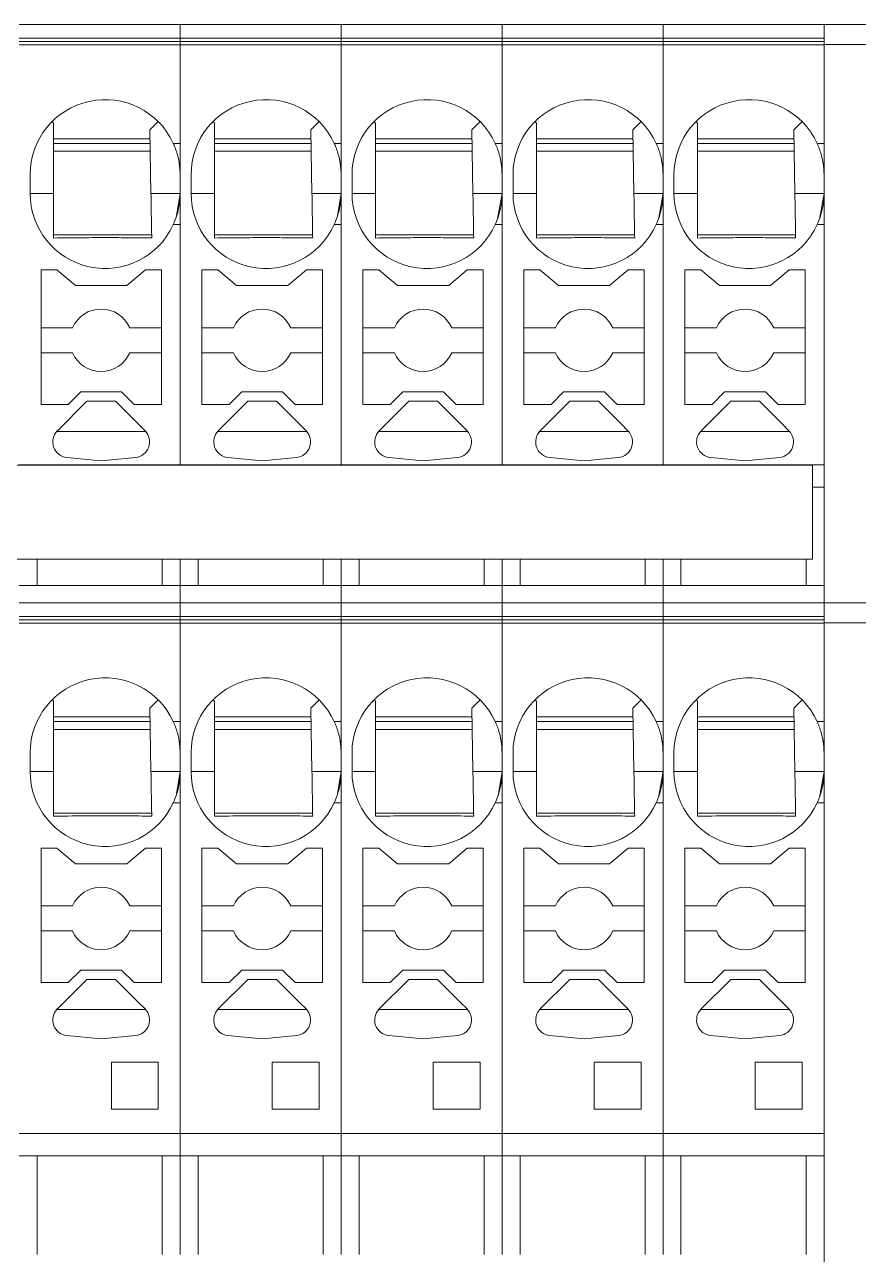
# Model space of a CAD drawing. Header units: millimetres. Extents: x 15 to 265, y 8 to 208.
# Drawn here: x 112.27 to 125.6, y 54.98 to 74.65 of the extents above; entities that cross this region are included whole.
import ezdxf

# ---------------------------------------------------------------- set-up
doc = ezdxf.new("R2010")
doc.units = ezdxf.units.MM

msp = doc.modelspace()

# ---------------------------------------------------------------- linework, layer by layer
at = {"color": 7, "linetype": 'Continuous', "lineweight": 15}
for p, q in [((114.755, 74.651), (112.18, 74.651)), ((117.33, 74.651), (114.755, 74.651)), ((114.755, 74.434), (114.755, 74.651)), ((119.905, 74.651), (117.33, 74.651)), ((117.33, 74.434), (117.33, 74.651)), ((122.48, 74.651), (119.905, 74.651)), ((119.905, 74.434), (119.905, 74.651)), ((122.48, 74.651), (122.48, 74.434)), ((125.055, 74.651), (122.48, 74.651)), ((125.055, 74.651), (126.155, 74.651)), ((125.055, 74.38), (125.055, 74.651)), ((114.755, 74.434), (112.18, 74.434)), ((112.18, 74.38), (114.755, 74.38)), ((117.33, 74.434), (114.755, 74.434)), ((114.755, 74.38), (114.755, 74.434)), ((114.755, 74.38), (117.33, 74.38)), ((114.755, 74.326), (114.755, 74.38)), ((119.905, 74.434), (117.33, 74.434)), ((117.33, 74.38), (117.33, 74.434)), ((117.33, 74.38), (119.905, 74.38)), ((117.33, 74.326), (117.33, 74.38)), ((122.48, 74.434), (119.905, 74.434)), ((119.905, 74.38), (119.905, 74.434)), ((119.905, 74.38), (122.48, 74.38)), ((119.905, 74.326), (119.905, 74.38)), ((122.48, 74.434), (122.48, 74.38)), ((125.055, 74.434), (122.48, 74.434)), ((122.48, 74.38), (122.48, 74.326)), ((122.48, 74.38), (125.055, 74.38)), ((125.055, 74.38), (125.055, 74.368)), ((112.18, 74.326), (114.755, 74.326)), ((114.755, 74.326), (117.33, 74.326)), ((114.755, 74.326), (114.755, 67.611)), ((114.755, 74.326), (114.755, 72.751)), ((117.33, 74.326), (119.905, 74.326)), ((117.33, 74.326), (117.33, 67.611)), ((117.33, 74.326), (117.33, 72.751)), ((119.905, 74.326), (122.48, 74.326)), ((119.905, 74.326), (119.905, 67.611)), ((119.905, 74.326), (119.905, 72.751)), ((122.48, 74.326), (122.48, 72.751)), ((122.48, 74.326), (125.055, 74.326)), ((122.48, 74.326), (122.48, 67.611)), ((125.055, 74.333), (125.055, 74.368)), ((125.055, 74.333), (126.155, 74.333)), ((125.055, 65.401), (125.055, 74.333)), ((125.055, 74.326), (125.055, 72.751)), ((112.706, 73.1), (112.73, 73.076)), ((112.73, 73.076), (112.73, 71.951)), ((114.403, 73.1), (114.271, 72.968)), ((115.281, 73.1), (115.305, 73.076)), ((115.305, 73.076), (115.305, 71.951)), ((116.978, 73.1), (116.846, 72.968)), ((117.856, 73.1), (117.88, 73.076)), ((117.88, 73.076), (117.88, 71.951)), ((119.553, 73.1), (119.421, 72.968)), ((120.431, 73.1), (120.455, 73.076)), ((120.455, 73.076), (120.455, 71.951)), ((122.128, 73.1), (121.996, 72.968)), ((123.006, 73.1), (123.03, 73.076)), ((123.03, 73.076), (123.03, 71.951)), ((124.703, 73.1), (124.571, 72.968)), ((114.274, 72.826), (112.73, 72.826)), ((114.289, 71.951), (114.271, 72.968)), ((116.849, 72.826), (115.305, 72.826)), ((116.864, 71.951), (116.846, 72.968)), ((119.424, 72.826), (117.88, 72.826)), ((119.439, 71.951), (119.421, 72.968)), ((121.999, 72.826), (120.455, 72.826)), ((122.014, 71.951), (121.996, 72.968)), ((124.574, 72.826), (123.03, 72.826)), ((124.589, 71.951), (124.571, 72.968)), ((114.275, 72.751), (112.73, 72.751)), ((112.73, 72.626), (114.277, 72.626)), ((114.755, 72.751), (114.646, 72.751)), ((116.85, 72.751), (115.305, 72.751)), ((115.305, 72.626), (116.852, 72.626)), ((117.33, 72.751), (117.221, 72.751)), ((119.425, 72.751), (117.88, 72.751)), ((117.88, 72.626), (119.427, 72.626)), ((119.905, 72.751), (119.796, 72.751)), ((122, 72.751), (120.455, 72.751)), ((120.455, 72.626), (122.002, 72.626)), ((122.48, 72.751), (122.371, 72.751)), ((124.575, 72.751), (123.03, 72.751)), ((123.03, 72.626), (124.577, 72.626)), ((125.055, 72.751), (124.946, 72.751)), ((112.355, 71.951), (112.355, 72.251)), ((114.93, 71.951), (114.93, 72.251)), ((117.505, 71.951), (117.505, 72.251)), ((120.08, 71.951), (120.08, 72.251)), ((122.655, 71.951), (122.655, 72.251)), ((112.355, 71.951), (112.73, 71.951)), ((114.289, 71.951), (114.755, 71.951)), ((114.69, 71.563), (114.755, 71.951)), ((114.93, 71.951), (115.305, 71.951)), ((116.864, 71.951), (117.33, 71.951)), ((117.265, 71.563), (117.33, 71.951)), ((117.505, 71.951), (117.88, 71.951)), ((119.439, 71.951), (119.905, 71.951)), ((119.834, 71.545), (119.905, 71.951)), ((120.08, 71.951), (120.455, 71.951)), ((122.014, 71.951), (122.48, 71.951)), ((122.415, 71.563), (122.48, 71.951)), ((122.655, 71.951), (123.03, 71.951)), ((124.589, 71.951), (125.055, 71.951)), ((124.99, 71.563), (125.055, 71.951)), ((114.755, 71.451), (114.646, 71.451)), ((114.755, 71.451), (114.755, 67.611)), ((117.33, 71.451), (117.221, 71.451)), ((117.33, 71.451), (117.33, 67.611)), ((119.905, 71.451), (119.796, 71.451)), ((119.905, 71.451), (119.905, 67.611)), ((122.48, 71.451), (122.371, 71.451)), ((122.48, 71.451), (122.48, 67.611)), ((125.055, 71.451), (124.946, 71.451)), ((125.055, 71.451), (125.055, 67.611)), ((112.73, 71.287), (114.305, 71.287)), ((115.305, 71.287), (116.88, 71.287)), ((117.88, 71.287), (119.455, 71.287)), ((120.455, 71.287), (122.03, 71.287)), ((123.03, 71.287), (124.605, 71.287)), ((112.785, 70.726), (112.53, 70.726)), ((112.53, 70.726), (112.53, 68.576)), ((113.083, 70.476), (112.785, 70.726)), ((114.199, 70.726), (113.901, 70.476)), ((114.455, 70.726), (114.199, 70.726)), ((114.455, 68.576), (114.455, 70.726)), ((115.36, 70.726), (115.105, 70.726)), ((115.105, 70.726), (115.105, 68.576)), ((115.658, 70.476), (115.36, 70.726)), ((116.774, 70.726), (116.476, 70.476)), ((117.03, 70.726), (116.774, 70.726)), ((117.03, 68.576), (117.03, 70.726)), ((117.935, 70.726), (117.68, 70.726)), ((117.68, 70.726), (117.68, 68.576)), ((118.233, 70.476), (117.935, 70.726)), ((119.349, 70.726), (119.051, 70.476)), ((119.605, 70.726), (119.349, 70.726)), ((119.605, 68.576), (119.605, 70.726)), ((120.51, 70.726), (120.255, 70.726)), ((120.255, 70.726), (120.255, 68.576)), ((120.808, 70.476), (120.51, 70.726)), ((121.924, 70.726), (121.626, 70.476)), ((122.18, 70.726), (121.924, 70.726)), ((122.18, 68.576), (122.18, 70.726)), ((123.085, 70.726), (122.83, 70.726)), ((122.83, 70.726), (122.83, 68.576)), ((123.383, 70.476), (123.085, 70.726)), ((124.499, 70.726), (124.201, 70.476)), ((124.755, 70.726), (124.499, 70.726)), ((124.755, 68.576), (124.755, 70.726)), ((113.901, 70.476), (113.083, 70.476)), ((116.476, 70.476), (115.658, 70.476)), ((119.051, 70.476), (118.233, 70.476)), ((121.626, 70.476), (120.808, 70.476)), ((124.201, 70.476), (123.383, 70.476)), ((112.53, 69.801), (113.034, 69.801)), ((114.455, 69.801), (113.951, 69.801)), ((115.105, 69.801), (115.609, 69.801)), ((117.03, 69.801), (116.526, 69.801)), ((117.68, 69.801), (118.184, 69.801)), ((119.605, 69.801), (119.101, 69.801)), ((120.255, 69.801), (120.759, 69.801)), ((122.18, 69.801), (121.676, 69.801)), ((122.83, 69.801), (123.334, 69.801)), ((124.755, 69.801), (124.251, 69.801)), ((113.034, 69.401), (112.53, 69.401)), ((114.455, 69.401), (113.951, 69.401)), ((115.609, 69.401), (115.105, 69.401)), ((117.03, 69.401), (116.526, 69.401)), ((118.184, 69.401), (117.68, 69.401)), ((119.605, 69.401), (119.101, 69.401)), ((120.759, 69.401), (120.255, 69.401)), ((122.18, 69.401), (121.676, 69.401)), ((123.334, 69.401), (122.83, 69.401)), ((124.755, 69.401), (124.251, 69.401)), ((112.965, 68.576), (113.165, 68.776)), ((113.165, 68.776), (113.819, 68.776)), ((113.819, 68.776), (114.019, 68.576)), ((115.54, 68.576), (115.74, 68.776)), ((115.74, 68.776), (116.394, 68.776)), ((116.394, 68.776), (116.594, 68.576)), ((118.115, 68.576), (118.315, 68.776)), ((118.315, 68.776), (118.969, 68.776)), ((118.969, 68.776), (119.169, 68.576)), ((120.69, 68.576), (120.89, 68.776)), ((120.89, 68.776), (121.544, 68.776)), ((121.544, 68.776), (121.744, 68.576)), ((123.265, 68.576), (123.465, 68.776)), ((123.465, 68.776), (124.119, 68.776)), ((124.119, 68.776), (124.319, 68.576)), ((112.53, 68.576), (112.965, 68.576)), ((113.264, 68.626), (112.791, 68.153)), ((113.264, 68.626), (113.721, 68.626)), ((114.084, 68.263), (113.721, 68.626)), ((114.019, 68.576), (114.455, 68.576)), ((115.105, 68.576), (115.54, 68.576)), ((115.839, 68.626), (115.366, 68.153)), ((115.839, 68.626), (116.296, 68.626)), ((116.659, 68.263), (116.296, 68.626)), ((116.594, 68.576), (117.03, 68.576)), ((117.68, 68.576), (118.115, 68.576)), ((118.414, 68.626), (117.941, 68.153)), ((118.414, 68.626), (118.871, 68.626)), ((119.234, 68.263), (118.871, 68.626)), ((119.169, 68.576), (119.605, 68.576)), ((120.255, 68.576), (120.69, 68.576)), ((120.989, 68.626), (120.516, 68.153)), ((120.989, 68.626), (121.446, 68.626)), ((121.809, 68.263), (121.446, 68.626)), ((121.744, 68.576), (122.18, 68.576)), ((122.83, 68.576), (123.265, 68.576)), ((123.564, 68.626), (123.091, 68.153)), ((123.564, 68.626), (124.021, 68.626)), ((124.384, 68.263), (124.021, 68.626)), ((124.319, 68.576), (124.755, 68.576)), ((112.781, 68.143), (114.204, 68.143)), ((114.194, 68.153), (114.084, 68.263)), ((115.356, 68.143), (116.779, 68.143)), ((116.769, 68.153), (116.659, 68.263)), ((117.931, 68.143), (119.354, 68.143)), ((119.344, 68.153), (119.234, 68.263)), ((120.506, 68.143), (121.929, 68.143)), ((121.919, 68.153), (121.809, 68.263)), ((123.081, 68.143), (124.504, 68.143)), ((124.494, 68.153), (124.384, 68.263)), ((112.944, 67.728), (113.492, 67.675)), ((113.492, 67.675), (114.041, 67.728)), ((115.519, 67.728), (116.067, 67.675)), ((116.067, 67.675), (116.616, 67.728)), ((118.094, 67.728), (118.642, 67.675)), ((118.642, 67.675), (119.191, 67.728)), ((120.669, 67.728), (121.217, 67.675)), ((121.217, 67.675), (121.766, 67.728)), ((123.244, 67.728), (123.792, 67.675)), ((123.792, 67.675), (124.341, 67.728)), ((104.742, 67.601), (124.868, 67.601)), ((112.18, 67.611), (114.755, 67.611)), ((114.755, 67.611), (117.33, 67.611)), ((114.755, 67.611), (114.755, 67.601)), ((117.33, 67.611), (119.905, 67.611)), ((117.33, 67.611), (117.33, 67.601)), ((119.905, 67.611), (122.48, 67.611)), ((119.905, 67.611), (119.905, 67.601)), ((122.48, 67.611), (122.48, 67.601)), ((122.48, 67.611), (125.055, 67.611)), ((124.868, 67.601), (124.868, 66.101)), ((124.868, 67.251), (125.055, 67.251)), ((104.742, 66.101), (124.868, 66.101)), ((112.467, 66.101), (112.467, 65.676)), ((114.467, 66.101), (114.467, 65.676)), ((114.755, 66.101), (114.755, 65.676)), ((115.042, 66.101), (115.042, 65.676)), ((117.042, 66.101), (117.042, 65.676)), ((117.33, 66.101), (117.33, 65.676)), ((117.617, 66.101), (117.617, 65.676)), ((119.617, 66.101), (119.617, 65.676)), ((119.905, 66.101), (119.905, 65.676)), ((120.192, 66.101), (120.192, 65.676)), ((122.192, 66.101), (122.192, 65.676)), ((122.48, 66.101), (122.48, 65.676)), ((122.767, 66.101), (122.767, 65.676)), ((124.767, 66.101), (124.767, 65.676)), ((114.755, 65.676), (112.18, 65.676)), ((117.33, 65.676), (114.755, 65.676)), ((114.755, 65.401), (114.755, 65.676)), ((119.905, 65.676), (117.33, 65.676)), ((117.33, 65.401), (117.33, 65.676)), ((122.48, 65.676), (119.905, 65.676)), ((119.905, 65.401), (119.905, 65.676)), ((122.48, 65.676), (122.48, 65.401)), ((125.055, 65.676), (122.48, 65.676)), ((125.055, 65.676), (125.055, 65.401)), ((114.755, 65.401), (112.18, 65.401)), ((117.33, 65.401), (114.755, 65.401)), ((114.755, 65.184), (114.755, 65.401)), ((119.905, 65.401), (117.33, 65.401)), ((117.33, 65.184), (117.33, 65.401)), ((122.48, 65.401), (119.905, 65.401)), ((119.905, 65.184), (119.905, 65.401)), ((122.48, 65.401), (122.48, 65.184)), ((125.055, 65.401), (122.48, 65.401)), ((125.055, 65.401), (126.155, 65.401)), ((125.055, 65.13), (125.055, 65.401)), ((114.755, 65.184), (112.18, 65.184)), ((112.18, 65.13), (114.755, 65.13)), ((117.33, 65.184), (114.755, 65.184)), ((114.755, 65.13), (114.755, 65.184)), ((114.755, 65.13), (117.33, 65.13)), ((114.755, 65.076), (114.755, 65.13)), ((119.905, 65.184), (117.33, 65.184)), ((117.33, 65.13), (117.33, 65.184)), ((117.33, 65.13), (119.905, 65.13)), ((117.33, 65.076), (117.33, 65.13)), ((122.48, 65.184), (119.905, 65.184)), ((119.905, 65.13), (119.905, 65.184)), ((119.905, 65.13), (122.48, 65.13)), ((119.905, 65.076), (119.905, 65.13)), ((122.48, 65.184), (122.48, 65.13)), ((125.055, 65.184), (122.48, 65.184)), ((122.48, 65.13), (122.48, 65.076)), ((122.48, 65.13), (125.055, 65.13)), ((125.055, 65.13), (125.055, 65.118)), ((112.18, 65.076), (114.755, 65.076)), ((114.755, 65.076), (117.33, 65.076)), ((114.755, 65.076), (114.755, 56.911)), ((114.755, 65.076), (114.755, 63.501)), ((117.33, 65.076), (119.905, 65.076)), ((117.33, 65.076), (117.33, 56.911)), ((117.33, 65.076), (117.33, 63.501)), ((119.905, 65.076), (122.48, 65.076)), ((119.905, 65.076), (119.905, 56.911)), ((119.905, 65.076), (119.905, 63.501)), ((122.48, 65.076), (122.48, 63.501)), ((122.48, 65.076), (125.055, 65.076)), ((122.48, 65.076), (122.48, 56.911)), ((125.055, 65.083), (125.055, 65.118)), ((125.055, 65.083), (126.155, 65.083)), ((125.055, 48.225), (125.055, 65.083)), ((125.055, 65.076), (125.055, 63.501)), ((112.706, 63.85), (112.73, 63.826)), ((112.73, 63.826), (112.73, 62.701)), ((114.403, 63.85), (114.271, 63.718)), ((115.281, 63.85), (115.305, 63.826)), ((115.305, 63.826), (115.305, 62.701)), ((116.978, 63.85), (116.846, 63.718)), ((117.856, 63.85), (117.88, 63.826)), ((117.88, 63.826), (117.88, 62.701)), ((119.553, 63.85), (119.421, 63.718)), ((120.431, 63.85), (120.455, 63.826)), ((120.455, 63.826), (120.455, 62.701)), ((122.128, 63.85), (121.996, 63.718)), ((123.006, 63.85), (123.03, 63.826)), ((123.03, 63.826), (123.03, 62.701)), ((124.703, 63.85), (124.571, 63.718)), ((114.274, 63.576), (112.73, 63.576)), ((114.289, 62.701), (114.271, 63.718)), ((116.849, 63.576), (115.305, 63.576)), ((116.864, 62.701), (116.846, 63.718)), ((119.424, 63.576), (117.88, 63.576)), ((119.439, 62.701), (119.421, 63.718)), ((121.999, 63.576), (120.455, 63.576)), ((122.014, 62.701), (121.996, 63.718)), ((124.574, 63.576), (123.03, 63.576)), ((124.589, 62.701), (124.571, 63.718)), ((114.275, 63.501), (112.73, 63.501)), ((112.73, 63.376), (114.277, 63.376)), ((114.755, 63.501), (114.646, 63.501)), ((116.85, 63.501), (115.305, 63.501)), ((115.305, 63.376), (116.852, 63.376)), ((117.33, 63.501), (117.221, 63.501)), ((119.425, 63.501), (117.88, 63.501)), ((117.88, 63.376), (119.427, 63.376)), ((119.905, 63.501), (119.796, 63.501)), ((122, 63.501), (120.455, 63.501)), ((120.455, 63.376), (122.002, 63.376)), ((122.48, 63.501), (122.371, 63.501)), ((124.575, 63.501), (123.03, 63.501)), ((123.03, 63.376), (124.577, 63.376)), ((125.055, 63.501), (124.946, 63.501)), ((112.355, 62.701), (112.355, 63.001)), ((114.755, 63.151), (114.744, 63.151)), ((114.93, 62.701), (114.93, 63.001)), ((117.33, 63.151), (117.319, 63.151)), ((117.505, 62.701), (117.505, 63.001)), ((119.905, 63.151), (119.894, 63.151)), ((120.08, 62.701), (120.08, 63.001)), ((122.48, 63.151), (122.469, 63.151)), ((122.655, 62.701), (122.655, 63.001)), ((125.055, 63.151), (125.044, 63.151)), ((112.355, 62.701), (112.73, 62.701)), ((114.289, 62.701), (114.755, 62.701)), ((114.69, 62.313), (114.755, 62.701)), ((114.93, 62.701), (115.305, 62.701)), ((116.864, 62.701), (117.33, 62.701)), ((117.265, 62.313), (117.33, 62.701)), ((117.505, 62.701), (117.88, 62.701)), ((119.439, 62.701), (119.905, 62.701)), ((119.84, 62.313), (119.905, 62.701)), ((120.08, 62.701), (120.455, 62.701)), ((122.014, 62.701), (122.48, 62.701)), ((122.415, 62.313), (122.48, 62.701)), ((122.655, 62.701), (123.03, 62.701)), ((124.589, 62.701), (125.055, 62.701)), ((124.99, 62.313), (125.055, 62.701)), ((114.755, 62.201), (114.646, 62.201)), ((114.755, 62.201), (114.755, 56.911)), ((117.33, 62.201), (117.221, 62.201)), ((117.33, 62.201), (117.33, 56.911)), ((119.905, 62.201), (119.796, 62.201)), ((119.905, 62.201), (119.905, 56.911)), ((122.48, 62.201), (122.371, 62.201)), ((122.48, 62.201), (122.48, 56.911)), ((125.055, 62.201), (124.946, 62.201)), ((125.055, 62.201), (125.055, 56.911)), ((112.73, 62.037), (114.305, 62.037)), ((115.305, 62.037), (116.88, 62.037)), ((117.88, 62.037), (119.455, 62.037)), ((120.455, 62.037), (122.03, 62.037)), ((123.03, 62.037), (124.605, 62.037)), ((112.785, 61.476), (112.53, 61.476)), ((112.53, 61.476), (112.53, 59.326)), ((113.083, 61.226), (112.785, 61.476)), ((114.199, 61.476), (113.901, 61.226)), ((114.455, 61.476), (114.199, 61.476)), ((114.455, 59.326), (114.455, 61.476)), ((115.36, 61.476), (115.105, 61.476)), ((115.105, 61.476), (115.105, 59.326)), ((115.658, 61.226), (115.36, 61.476)), ((116.774, 61.476), (116.476, 61.226)), ((117.03, 61.476), (116.774, 61.476)), ((117.03, 59.326), (117.03, 61.476)), ((117.935, 61.476), (117.68, 61.476)), ((117.68, 61.476), (117.68, 59.326)), ((118.233, 61.226), (117.935, 61.476)), ((119.349, 61.476), (119.051, 61.226)), ((119.605, 61.476), (119.349, 61.476)), ((119.605, 59.326), (119.605, 61.476)), ((120.51, 61.476), (120.255, 61.476)), ((120.255, 61.476), (120.255, 59.326)), ((120.808, 61.226), (120.51, 61.476)), ((121.924, 61.476), (121.626, 61.226)), ((122.18, 61.476), (121.924, 61.476)), ((122.18, 59.326), (122.18, 61.476)), ((123.085, 61.476), (122.83, 61.476)), ((122.83, 61.476), (122.83, 59.326)), ((123.383, 61.226), (123.085, 61.476)), ((124.499, 61.476), (124.201, 61.226)), ((124.755, 61.476), (124.499, 61.476)), ((124.755, 59.326), (124.755, 61.476)), ((113.901, 61.226), (113.083, 61.226)), ((116.476, 61.226), (115.658, 61.226)), ((119.051, 61.226), (118.233, 61.226)), ((121.626, 61.226), (120.808, 61.226)), ((124.201, 61.226), (123.383, 61.226)), ((113.034, 60.551), (112.53, 60.551)), ((113.951, 60.551), (114.455, 60.551)), ((115.609, 60.551), (115.105, 60.551)), ((116.526, 60.551), (117.03, 60.551)), ((118.184, 60.551), (117.68, 60.551)), ((119.101, 60.551), (119.605, 60.551)), ((120.759, 60.551), (120.255, 60.551)), ((121.676, 60.551), (122.18, 60.551)), ((123.334, 60.551), (122.83, 60.551)), ((124.251, 60.551), (124.755, 60.551)), ((113.034, 60.151), (112.53, 60.151)), ((114.455, 60.151), (113.951, 60.151)), ((115.609, 60.151), (115.105, 60.151)), ((117.03, 60.151), (116.526, 60.151)), ((118.184, 60.151), (117.68, 60.151)), ((119.605, 60.151), (119.101, 60.151)), ((120.759, 60.151), (120.255, 60.151)), ((122.18, 60.151), (121.676, 60.151)), ((123.334, 60.151), (122.83, 60.151)), ((124.755, 60.151), (124.251, 60.151)), ((112.965, 59.326), (113.165, 59.526)), ((113.165, 59.526), (113.819, 59.526)), ((113.819, 59.526), (114.019, 59.326)), ((115.54, 59.326), (115.74, 59.526)), ((115.74, 59.526), (116.394, 59.526)), ((116.394, 59.526), (116.594, 59.326)), ((118.115, 59.326), (118.315, 59.526)), ((118.315, 59.526), (118.969, 59.526)), ((118.969, 59.526), (119.169, 59.326)), ((120.69, 59.326), (120.89, 59.526)), ((120.89, 59.526), (121.544, 59.526)), ((121.544, 59.526), (121.744, 59.326)), ((123.265, 59.326), (123.465, 59.526)), ((123.465, 59.526), (124.119, 59.526)), ((124.119, 59.526), (124.319, 59.326)), ((112.53, 59.326), (112.965, 59.326)), ((113.264, 59.376), (112.791, 58.903)), ((113.264, 59.376), (113.721, 59.376)), ((114.084, 59.013), (113.721, 59.376)), ((114.019, 59.326), (114.455, 59.326)), ((115.105, 59.326), (115.54, 59.326)), ((115.839, 59.376), (115.366, 58.903)), ((115.839, 59.376), (116.296, 59.376)), ((116.659, 59.013), (116.296, 59.376)), ((116.594, 59.326), (117.03, 59.326)), ((117.68, 59.326), (118.115, 59.326)), ((118.414, 59.376), (117.941, 58.903)), ((118.414, 59.376), (118.871, 59.376)), ((119.234, 59.013), (118.871, 59.376)), ((119.169, 59.326), (119.605, 59.326)), ((120.255, 59.326), (120.69, 59.326)), ((120.989, 59.376), (120.516, 58.903)), ((120.989, 59.376), (121.446, 59.376)), ((121.809, 59.013), (121.446, 59.376)), ((121.744, 59.326), (122.18, 59.326)), ((122.83, 59.326), (123.265, 59.326)), ((123.564, 59.376), (123.091, 58.903)), ((123.564, 59.376), (124.021, 59.376)), ((124.384, 59.013), (124.021, 59.376)), ((124.319, 59.326), (124.755, 59.326)), ((112.781, 58.893), (114.204, 58.893)), ((114.194, 58.903), (114.084, 59.013)), ((115.356, 58.893), (116.779, 58.893)), ((116.769, 58.903), (116.659, 59.013)), ((117.931, 58.893), (119.354, 58.893)), ((119.344, 58.903), (119.234, 59.013)), ((120.506, 58.893), (121.929, 58.893)), ((121.919, 58.903), (121.809, 59.013)), ((123.081, 58.893), (124.504, 58.893)), ((124.494, 58.903), (124.384, 59.013)), ((112.944, 58.478), (113.492, 58.425)), ((113.492, 58.425), (114.041, 58.478)), ((115.519, 58.478), (116.067, 58.425)), ((116.067, 58.425), (116.616, 58.478)), ((118.094, 58.478), (118.642, 58.425)), ((118.642, 58.425), (119.191, 58.478)), ((120.669, 58.478), (121.217, 58.425)), ((121.217, 58.425), (121.766, 58.478)), ((123.244, 58.478), (123.792, 58.425)), ((123.792, 58.425), (124.341, 58.478)), ((114.405, 58.051), (113.655, 58.051)), ((113.655, 58.051), (113.655, 57.301)), ((114.405, 57.301), (114.405, 58.051)), ((116.98, 58.051), (116.23, 58.051)), ((116.23, 58.051), (116.23, 57.301)), ((116.98, 57.301), (116.98, 58.051)), ((119.555, 58.051), (118.805, 58.051)), ((118.805, 58.051), (118.805, 57.301)), ((119.555, 57.301), (119.555, 58.051)), ((122.13, 58.051), (121.38, 58.051)), ((121.38, 58.051), (121.38, 57.301)), ((122.13, 57.301), (122.13, 58.051)), ((124.705, 58.051), (123.955, 58.051)), ((123.955, 58.051), (123.955, 57.301)), ((124.705, 57.301), (124.705, 58.051)), ((113.655, 57.301), (114.405, 57.301)), ((116.23, 57.301), (116.98, 57.301)), ((118.805, 57.301), (119.555, 57.301)), ((121.38, 57.301), (122.13, 57.301)), ((123.955, 57.301), (124.705, 57.301)), ((112.18, 56.911), (114.755, 56.911)), ((114.755, 56.911), (117.33, 56.911)), ((114.755, 56.911), (114.755, 56.551)), ((117.33, 56.911), (119.905, 56.911)), ((117.33, 56.911), (117.33, 56.551)), ((119.905, 56.911), (122.48, 56.911)), ((119.905, 56.911), (119.905, 56.551)), ((122.48, 56.911), (122.48, 56.551)), ((122.48, 56.911), (125.055, 56.911)), ((112.18, 56.551), (114.755, 56.551)), ((112.467, 56.551), (112.467, 54.976)), ((114.467, 56.551), (114.467, 54.976)), ((114.755, 56.551), (117.33, 56.551)), ((114.755, 56.551), (114.755, 54.976)), ((115.042, 56.551), (115.042, 54.976)), ((117.042, 56.551), (117.042, 54.976)), ((117.33, 56.551), (119.905, 56.551)), ((117.33, 56.551), (117.33, 54.976)), ((117.617, 56.551), (117.617, 54.976)), ((119.617, 56.551), (119.617, 54.976)), ((119.905, 56.551), (122.48, 56.551)), ((119.905, 56.551), (119.905, 54.976)), ((120.192, 56.551), (120.192, 54.976)), ((122.192, 56.551), (122.192, 54.976)), ((122.48, 56.551), (122.48, 54.976)), ((122.48, 56.551), (125.055, 56.551)), ((122.767, 56.551), (122.767, 54.976)), ((124.767, 56.551), (124.767, 54.976))]:
    msp.add_line(p, q, dxfattribs=at)
for centre, radius, start, end in [((113.555, 72.251), 1.2, 24.6243, 180), ((116.13, 72.251), 1.2, 24.6243, 180), ((118.705, 72.251), 1.2, 24.6243, 180), ((121.28, 72.251), 1.2, 24.6243, 180), ((123.855, 72.251), 1.2, 24.6243, 180), ((113.555, 71.951), 1.2, 180, 335.3757), ((116.13, 71.951), 1.2, 180, 335.3757), ((118.705, 71.951), 1.2, 180, 335.3757), ((121.28, 71.951), 1.2, 180, 335.3757), ((123.855, 71.951), 1.2, 180, 335.3757), ((113.492, 69.601), 0.5, 23.5782, 156.4218), ((116.067, 69.601), 0.5, 23.5782, 156.4218), ((118.642, 69.601), 0.5, 23.5782, 156.4218), ((121.217, 69.601), 0.5, 23.5782, 156.4218), ((123.792, 69.601), 0.5, 23.5782, 156.4218), ((113.492, 69.601), 0.5, 203.5782, 336.4218), ((116.067, 69.601), 0.5, 203.5782, 336.4218), ((118.642, 69.601), 0.5, 203.5782, 336.4218), ((121.217, 69.601), 0.5, 203.5782, 336.4218), ((123.792, 69.601), 0.5, 203.5782, 336.4218), ((112.967, 67.976), 0.25, 135, 264.5597), ((114.017, 67.976), 0.25, 275.4403, 45), ((115.542, 67.976), 0.25, 135, 264.5597), ((116.592, 67.976), 0.25, 275.4403, 45), ((118.117, 67.976), 0.25, 135, 264.5597), ((119.167, 67.976), 0.25, 275.4403, 45), ((120.692, 67.976), 0.25, 135, 264.5597), ((121.742, 67.976), 0.25, 275.4403, 45), ((123.267, 67.976), 0.25, 135, 264.5597), ((124.317, 67.976), 0.25, 275.4403, 45), ((113.555, 63.001), 1.2, 24.6243, 180), ((116.13, 63.001), 1.2, 24.6243, 180), ((118.705, 63.001), 1.2, 24.6243, 180), ((121.28, 63.001), 1.2, 24.6243, 180), ((123.855, 63.001), 1.2, 24.6243, 180), ((113.555, 62.701), 1.2, 180, 335.3757), ((116.13, 62.701), 1.2, 180, 335.3757), ((118.705, 62.701), 1.2, 180, 335.3757), ((121.28, 62.701), 1.2, 180, 335.3757), ((123.855, 62.701), 1.2, 180, 335.3757), ((113.492, 60.351), 0.5, 23.5782, 156.4218), ((116.067, 60.351), 0.5, 23.5782, 156.4218), ((118.642, 60.351), 0.5, 23.5782, 156.4218), ((121.217, 60.351), 0.5, 23.5782, 156.4218), ((123.792, 60.351), 0.5, 23.5782, 156.4218), ((113.492, 60.351), 0.5, 203.5782, 336.4218), ((116.067, 60.351), 0.5, 203.5782, 336.4218), ((118.642, 60.351), 0.5, 203.5782, 336.4218), ((121.217, 60.351), 0.5, 203.5782, 336.4218), ((123.792, 60.351), 0.5, 203.5782, 336.4218), ((112.967, 58.726), 0.25, 135, 264.5597), ((114.017, 58.726), 0.25, 275.4403, 45), ((115.542, 58.726), 0.25, 135, 264.5597), ((116.592, 58.726), 0.25, 275.4403, 45), ((118.117, 58.726), 0.25, 135, 264.5597), ((119.167, 58.726), 0.25, 275.4403, 45), ((120.692, 58.726), 0.25, 135, 264.5597), ((121.742, 58.726), 0.25, 275.4403, 45), ((123.267, 58.726), 0.25, 135, 264.5597), ((124.317, 58.726), 0.25, 275.4403, 45)]:
    msp.add_arc(centre, radius, start, end, dxfattribs=at)
for points, knots in [([(114.646, 72.751), (114.669, 72.696), (114.712, 72.591), (114.749, 72.41), (114.753, 72.296), (114.755, 72.251)], [0, 0, 0, 0, 0.406693, 0.767315, 1, 1, 1, 1]), ([(117.221, 72.751), (117.244, 72.696), (117.287, 72.591), (117.324, 72.41), (117.328, 72.296), (117.33, 72.251)], [0, 0, 0, 0, 0.406693, 0.767315, 1, 1, 1, 1]), ([(119.796, 72.751), (119.819, 72.696), (119.862, 72.591), (119.899, 72.41), (119.903, 72.296), (119.905, 72.251)], [0, 0, 0, 0, 0.406693, 0.767315, 1, 1, 1, 1]), ([(122.371, 72.751), (122.394, 72.696), (122.437, 72.591), (122.474, 72.41), (122.478, 72.296), (122.48, 72.251)], [0, 0, 0, 0, 0.406693, 0.767315, 1, 1, 1, 1]), ([(124.946, 72.751), (124.969, 72.696), (125.012, 72.591), (125.049, 72.41), (125.053, 72.296), (125.055, 72.251)], [0, 0, 0, 0, 0.406693, 0.767315, 1, 1, 1, 1]), ([(112.73, 71.951), (112.73, 71.887), (112.73, 71.73), (112.73, 71.483), (112.73, 71.329), (112.73, 71.237)], [0, 0, 0, 0, 0.221485, 0.537532, 1, 1, 1, 1]), ([(114.301, 71.238), (114.299, 71.355), (114.296, 71.517), (114.292, 71.776), (114.29, 71.898), (114.289, 71.951)], [0, 0, 0, 0, 0.594686, 0.820984, 1, 1, 1, 1]), ([(114.755, 71.951), (114.752, 71.886), (114.745, 71.757), (114.701, 71.584), (114.664, 71.495), (114.646, 71.451)], [0, 0, 0, 0, 0.338397, 0.675497, 1, 1, 1, 1]), ([(115.305, 71.951), (115.305, 71.887), (115.305, 71.73), (115.305, 71.483), (115.305, 71.329), (115.305, 71.237)], [0, 0, 0, 0, 0.221485, 0.537532, 1, 1, 1, 1]), ([(116.876, 71.238), (116.874, 71.355), (116.871, 71.517), (116.867, 71.776), (116.865, 71.898), (116.864, 71.951)], [0, 0, 0, 0, 0.594686, 0.820984, 1, 1, 1, 1]), ([(117.33, 71.951), (117.327, 71.886), (117.32, 71.757), (117.276, 71.584), (117.239, 71.495), (117.221, 71.451)], [0, 0, 0, 0, 0.338397, 0.675497, 1, 1, 1, 1]), ([(117.88, 71.951), (117.88, 71.887), (117.88, 71.73), (117.88, 71.483), (117.88, 71.329), (117.88, 71.237)], [0, 0, 0, 0, 0.221485, 0.537532, 1, 1, 1, 1]), ([(119.451, 71.238), (119.449, 71.355), (119.446, 71.517), (119.442, 71.776), (119.44, 71.898), (119.439, 71.951)], [0, 0, 0, 0, 0.594686, 0.820984, 1, 1, 1, 1]), ([(119.905, 71.951), (119.902, 71.886), (119.895, 71.757), (119.851, 71.584), (119.814, 71.495), (119.796, 71.451)], [0, 0, 0, 0, 0.338397, 0.675497, 1, 1, 1, 1]), ([(120.455, 71.951), (120.455, 71.887), (120.455, 71.73), (120.455, 71.483), (120.455, 71.329), (120.455, 71.237)], [0, 0, 0, 0, 0.221485, 0.537532, 1, 1, 1, 1]), ([(122.026, 71.238), (122.024, 71.355), (122.021, 71.517), (122.017, 71.776), (122.015, 71.898), (122.014, 71.951)], [0, 0, 0, 0, 0.594686, 0.820984, 1, 1, 1, 1]), ([(122.48, 71.951), (122.477, 71.886), (122.47, 71.757), (122.426, 71.584), (122.389, 71.495), (122.371, 71.451)], [0, 0, 0, 0, 0.338397, 0.675497, 1, 1, 1, 1]), ([(123.03, 71.951), (123.03, 71.887), (123.03, 71.73), (123.03, 71.483), (123.03, 71.329), (123.03, 71.237)], [0, 0, 0, 0, 0.221485, 0.537532, 1, 1, 1, 1]), ([(124.601, 71.238), (124.599, 71.355), (124.596, 71.517), (124.592, 71.776), (124.59, 71.898), (124.589, 71.951)], [0, 0, 0, 0, 0.594686, 0.820984, 1, 1, 1, 1]), ([(125.055, 71.951), (125.052, 71.886), (125.045, 71.757), (125.001, 71.584), (124.964, 71.495), (124.946, 71.451)], [0, 0, 0, 0, 0.338397, 0.675497, 1, 1, 1, 1]), ([(112.73, 71.237), (112.88, 71.239), (113.066, 71.241), (113.369, 71.243), (113.527, 71.243), (113.697, 71.243), (113.99, 71.242), (114.166, 71.24), (114.301, 71.238)], [0, 0, 0, 0, 0.357293, 0.444287, 0.518254, 0.592604, 0.689691, 1, 1, 1, 1]), ([(115.305, 71.237), (115.455, 71.239), (115.641, 71.241), (115.944, 71.243), (116.102, 71.243), (116.272, 71.243), (116.565, 71.242), (116.741, 71.24), (116.876, 71.238)], [0, 0, 0, 0, 0.357293, 0.444287, 0.518254, 0.592604, 0.689691, 1, 1, 1, 1]), ([(117.88, 71.237), (118.03, 71.239), (118.216, 71.241), (118.519, 71.243), (118.677, 71.243), (118.847, 71.243), (119.14, 71.242), (119.316, 71.24), (119.451, 71.238)], [0, 0, 0, 0, 0.357293, 0.444287, 0.518254, 0.592604, 0.689691, 1, 1, 1, 1]), ([(120.455, 71.237), (120.605, 71.239), (120.791, 71.241), (121.094, 71.243), (121.252, 71.243), (121.422, 71.243), (121.715, 71.242), (121.891, 71.24), (122.026, 71.238)], [0, 0, 0, 0, 0.357293, 0.444287, 0.518254, 0.592604, 0.689691, 1, 1, 1, 1]), ([(123.03, 71.237), (123.18, 71.239), (123.366, 71.241), (123.669, 71.243), (123.827, 71.243), (123.997, 71.243), (124.29, 71.242), (124.466, 71.24), (124.601, 71.238)], [0, 0, 0, 0, 0.357293, 0.444287, 0.518254, 0.592604, 0.689691, 1, 1, 1, 1]), ([(114.646, 63.501), (114.669, 63.446), (114.712, 63.341), (114.749, 63.16), (114.753, 63.046), (114.755, 63.001)], [0, 0, 0, 0, 0.406693, 0.767315, 1, 1, 1, 1]), ([(117.221, 63.501), (117.244, 63.446), (117.287, 63.341), (117.324, 63.16), (117.328, 63.046), (117.33, 63.001)], [0, 0, 0, 0, 0.406693, 0.767315, 1, 1, 1, 1]), ([(119.796, 63.501), (119.819, 63.446), (119.862, 63.341), (119.899, 63.16), (119.903, 63.046), (119.905, 63.001)], [0, 0, 0, 0, 0.406693, 0.767315, 1, 1, 1, 1]), ([(122.371, 63.501), (122.394, 63.446), (122.437, 63.341), (122.474, 63.16), (122.478, 63.046), (122.48, 63.001)], [0, 0, 0, 0, 0.406693, 0.767315, 1, 1, 1, 1]), ([(124.946, 63.501), (124.969, 63.446), (125.012, 63.341), (125.049, 63.16), (125.053, 63.046), (125.055, 63.001)], [0, 0, 0, 0, 0.406693, 0.767315, 1, 1, 1, 1]), ([(112.73, 62.701), (112.73, 62.637), (112.73, 62.48), (112.73, 62.233), (112.73, 62.079), (112.73, 61.987)], [0, 0, 0, 0, 0.2214847, 0.5375323, 1, 1, 1, 1]), ([(114.301, 61.988), (114.299, 62.105), (114.296, 62.267), (114.292, 62.526), (114.29, 62.648), (114.289, 62.701)], [0, 0, 0, 0, 0.594686, 0.820984, 1, 1, 1, 1]), ([(114.755, 62.701), (114.752, 62.636), (114.745, 62.507), (114.701, 62.334), (114.664, 62.245), (114.646, 62.201)], [0, 0, 0, 0, 0.338397, 0.675497, 1, 1, 1, 1]), ([(115.305, 62.701), (115.305, 62.637), (115.305, 62.48), (115.305, 62.233), (115.305, 62.079), (115.305, 61.987)], [0, 0, 0, 0, 0.2214847, 0.5375323, 1, 1, 1, 1]), ([(116.876, 61.988), (116.874, 62.105), (116.871, 62.267), (116.867, 62.526), (116.865, 62.648), (116.864, 62.701)], [0, 0, 0, 0, 0.594686, 0.820984, 1, 1, 1, 1]), ([(117.33, 62.701), (117.327, 62.636), (117.32, 62.507), (117.276, 62.334), (117.239, 62.245), (117.221, 62.201)], [0, 0, 0, 0, 0.338397, 0.675497, 1, 1, 1, 1]), ([(117.88, 62.701), (117.88, 62.637), (117.88, 62.48), (117.88, 62.233), (117.88, 62.079), (117.88, 61.987)], [0, 0, 0, 0, 0.2214847, 0.5375323, 1, 1, 1, 1]), ([(119.451, 61.988), (119.449, 62.105), (119.446, 62.267), (119.442, 62.526), (119.44, 62.648), (119.439, 62.701)], [0, 0, 0, 0, 0.594686, 0.820984, 1, 1, 1, 1]), ([(119.905, 62.701), (119.902, 62.636), (119.895, 62.507), (119.851, 62.334), (119.814, 62.245), (119.796, 62.201)], [0, 0, 0, 0, 0.338397, 0.675497, 1, 1, 1, 1]), ([(120.455, 62.701), (120.455, 62.637), (120.455, 62.48), (120.455, 62.233), (120.455, 62.079), (120.455, 61.987)], [0, 0, 0, 0, 0.2214847, 0.5375323, 1, 1, 1, 1]), ([(122.026, 61.988), (122.024, 62.105), (122.021, 62.267), (122.017, 62.526), (122.015, 62.648), (122.014, 62.701)], [0, 0, 0, 0, 0.594686, 0.820984, 1, 1, 1, 1]), ([(122.48, 62.701), (122.477, 62.636), (122.47, 62.507), (122.426, 62.334), (122.389, 62.245), (122.371, 62.201)], [0, 0, 0, 0, 0.338397, 0.675497, 1, 1, 1, 1]), ([(123.03, 62.701), (123.03, 62.637), (123.03, 62.48), (123.03, 62.233), (123.03, 62.079), (123.03, 61.987)], [0, 0, 0, 0, 0.2214847, 0.5375323, 1, 1, 1, 1]), ([(124.601, 61.988), (124.599, 62.105), (124.596, 62.267), (124.592, 62.526), (124.59, 62.648), (124.589, 62.701)], [0, 0, 0, 0, 0.594686, 0.820984, 1, 1, 1, 1]), ([(125.055, 62.701), (125.052, 62.636), (125.045, 62.507), (125.001, 62.334), (124.964, 62.245), (124.946, 62.201)], [0, 0, 0, 0, 0.338397, 0.675497, 1, 1, 1, 1]), ([(112.73, 61.987), (112.88, 61.989), (113.066, 61.991), (113.369, 61.993), (113.527, 61.993), (113.697, 61.993), (113.99, 61.992), (114.166, 61.99), (114.301, 61.988)], [0, 0, 0, 0, 0.357293, 0.444287, 0.518254, 0.592604, 0.689691, 1, 1, 1, 1]), ([(115.305, 61.987), (115.455, 61.989), (115.641, 61.991), (115.944, 61.993), (116.102, 61.993), (116.272, 61.993), (116.565, 61.992), (116.741, 61.99), (116.876, 61.988)], [0, 0, 0, 0, 0.357293, 0.444287, 0.518254, 0.592604, 0.689691, 1, 1, 1, 1]), ([(117.88, 61.987), (118.03, 61.989), (118.216, 61.991), (118.519, 61.993), (118.677, 61.993), (118.847, 61.993), (119.14, 61.992), (119.316, 61.99), (119.451, 61.988)], [0, 0, 0, 0, 0.357293, 0.444287, 0.518254, 0.592604, 0.689691, 1, 1, 1, 1]), ([(120.455, 61.987), (120.605, 61.989), (120.791, 61.991), (121.094, 61.993), (121.252, 61.993), (121.422, 61.993), (121.715, 61.992), (121.891, 61.99), (122.026, 61.988)], [0, 0, 0, 0, 0.357293, 0.444287, 0.518254, 0.592604, 0.689691, 1, 1, 1, 1]), ([(123.03, 61.987), (123.18, 61.989), (123.366, 61.991), (123.669, 61.993), (123.827, 61.993), (123.997, 61.993), (124.29, 61.992), (124.466, 61.99), (124.601, 61.988)], [0, 0, 0, 0, 0.357293, 0.444287, 0.518254, 0.592604, 0.689691, 1, 1, 1, 1])]:
    msp.add_open_spline(points, degree=3, knots=knots, dxfattribs=at)

doc.saveas('drawing.dxf')
